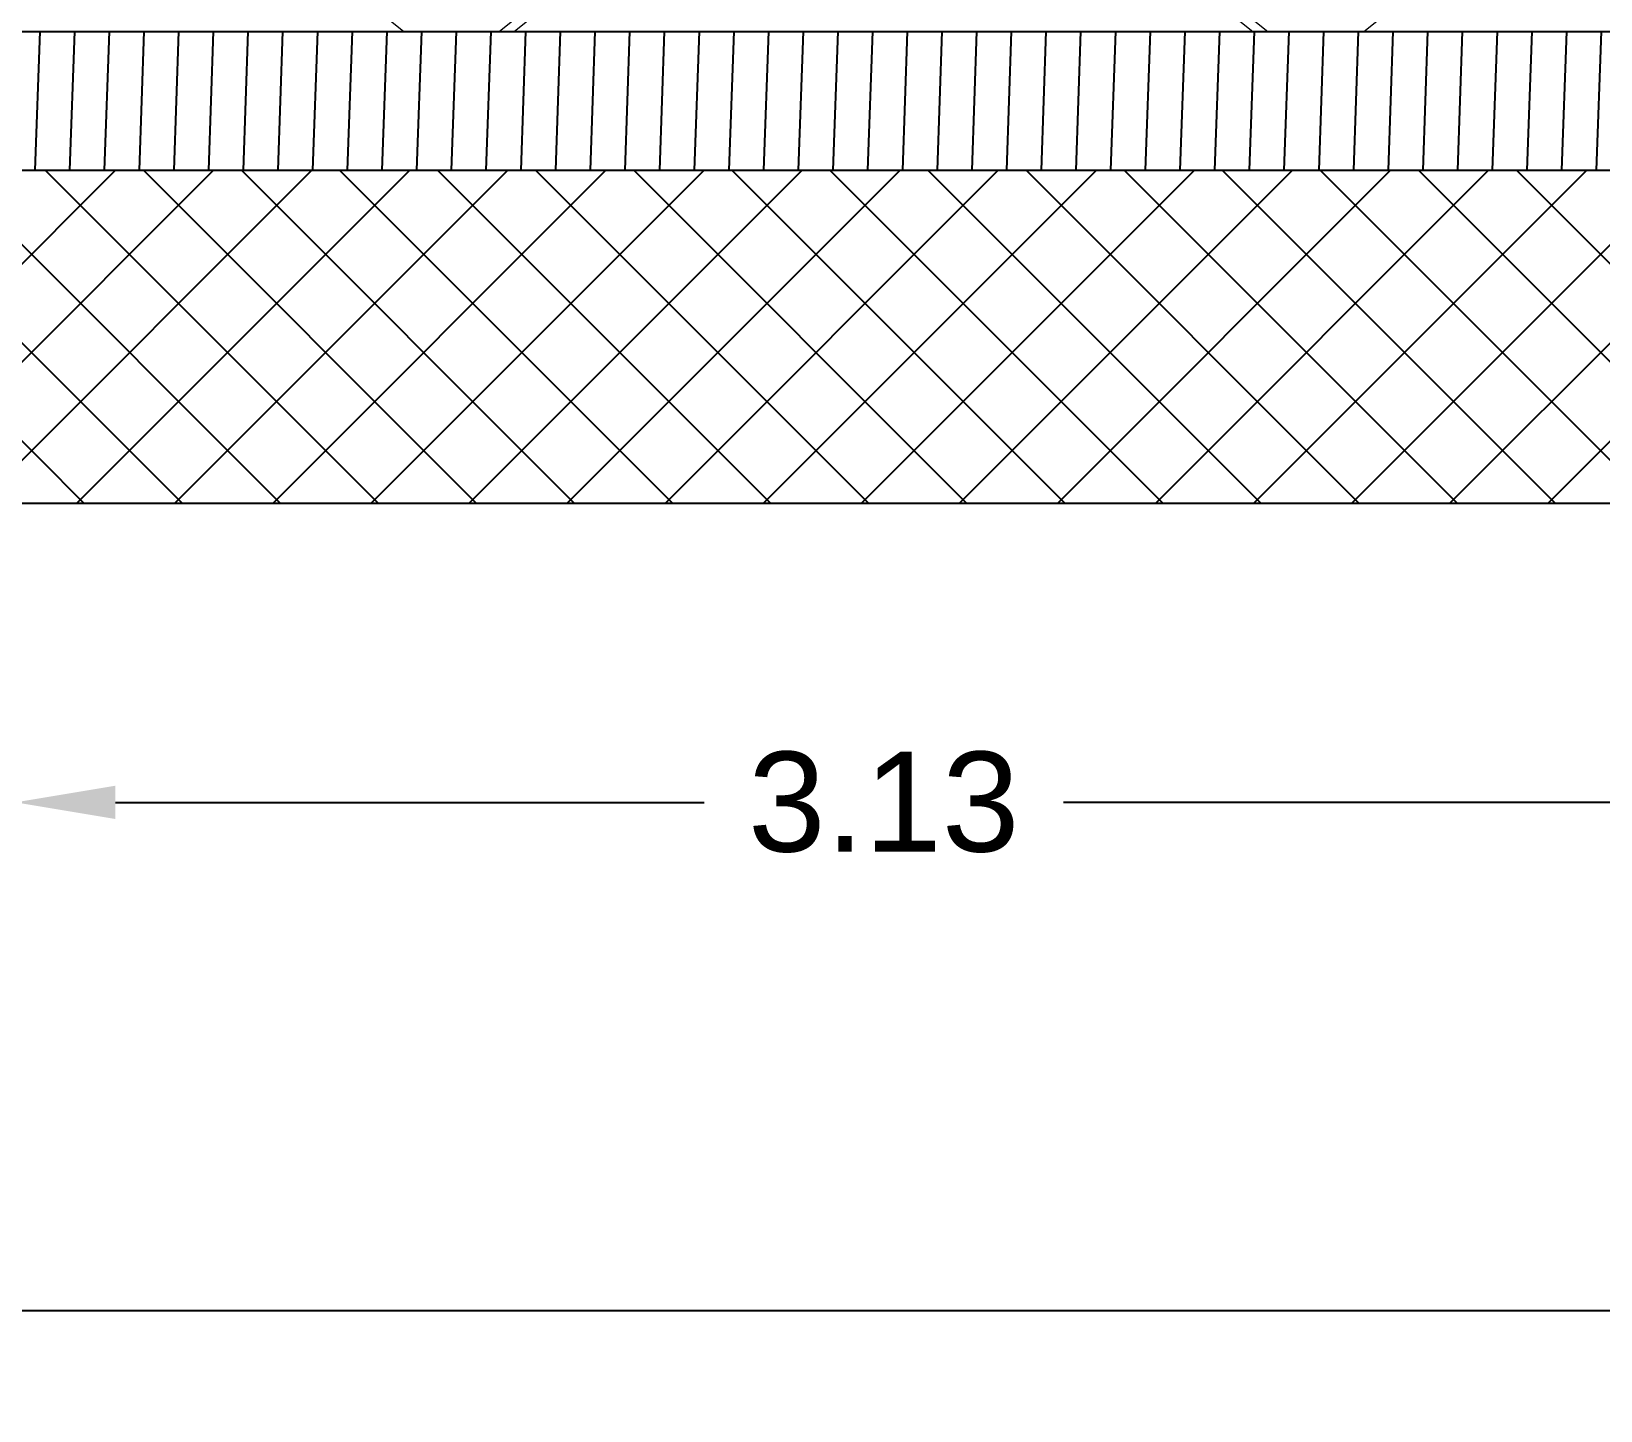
# Model space of a CAD drawing. Header units: metres. Extents: x 668617 to 675126, y 2286318 to 2293677.
# Drawn here: x 672273.732 to 672276.561, y 2287820.062 to 2287822.547 of the extents above; entities that cross this region are included whole.
import ezdxf

# ---------------------------------------------------------------- set-up
doc = ezdxf.new("R2010")
doc.units = ezdxf.units.M
doc.header["$MEASUREMENT"] = 0
doc.layers.add('29-AMBIENTACION', color=252, linetype='Continuous', lineweight=0)
doc.layers.add('DMTG_SECCIONES_VIALES', color=250, linetype='Continuous')
doc.styles.get("Standard").update_dxf_attribs({"font": 'arial.ttf'})
doc.dimstyles.get("Standard").update_dxf_attribs({"dimtxt": 0.18, "dimasz": 0.18, "dimexe": 0.18, "dimexo": 0.0625, "dimgap": 0.09, "dimtad": 0, "dimtih": 1, "dimtoh": 1, "dimdec": 4, "dimzin": 0, "dimdsep": 46, "dimtxsty": 'Standard', "dimcen": 0.09, "dimadec": 0, "dimazin": 0, "dimtfac": 1, "dimtdec": 4, "dimtofl": 0, "dimtmove": 0, "dimatfit": 3, "dimfxl": 1, "dimtolj": 1, "dimtzin": 0, "dimarcsym": 0})

# ---------------------------------------------------------------- blocks, each defined once
blk = doc.blocks.new('*D409')
at = {"layer": 'Defpoints', "color": 0, "transparency": 16777216}
for p in [(672273.7035, 2287822.5467), (672276.8335, 2287822.5467), (672276.8335, 2287821.1578)]:
    blk.add_point(p, dxfattribs=at)
at = {"layer": 'DMTG_SECCIONES_VIALES', "color": 0, "lineweight": -2, "transparency": 16777216}
for p, q in [((672273.7035, 2287822.4842), (672273.7035, 2287820.9778)), ((672276.8335, 2287822.4842), (672276.8335, 2287820.9778)), ((672273.8835, 2287821.1578), (672274.9448, 2287821.1578)), ((672276.6535, 2287821.1578), (672275.5923, 2287821.1578))]:
    blk.add_line(p, q, dxfattribs=at)
at = {"layer": 'DMTG_SECCIONES_VIALES', "color": 0, "transparency": 16777216}
for points in [[(672273.8835, 2287821.1878), (672273.8835, 2287821.1278), (672273.7035, 2287821.1578)], [(672276.6535, 2287821.1878), (672276.6535, 2287821.1278), (672276.8335, 2287821.1578)]]:
    blk.add_solid(points, dxfattribs=at)
at = {"layer": 'DMTG_SECCIONES_VIALES', "color": 0, "transparency": 16777216, "insert": (672275.2685, 2287821.1578), "char_height": 0.18, "attachment_point": 5}
blk.add_mtext('\\A1;3.13', dxfattribs=at)
blk = doc.blocks.new('A$C1159671A')
at = {"layer": '29-AMBIENTACION'}
for p, q in [((0.0707, 0), (0.0382, 0.0258)), ((0.2762, 0.0258), (0.2437, 0)), ((0.3032, 0.0258), (0.2707, 0)), ((1.5692, 0.0258), (1.6016, 0)), ((1.5962, 0.0258), (1.6286, 0)), ((1.8017, 0), (1.8341, 0.0258)), ((0.2437, 0), (0.0707, 0)), ((0.2707, 0), (0.2437, 0)), ((1.6016, 0), (1.6286, 0)), ((1.6286, 0), (1.8017, 0))]:
    blk.add_line(p, q, dxfattribs=at)
blk = doc.blocks.new('_ArchTick')
at = {"color": 0, "linetype": 'ByBlock', "const_width": 0.15}
blk.add_lwpolyline([(-0.5, -0.5), (0.5, 0.5)], dxfattribs=at)
blk = doc.blocks.new('*D402')
at = {"layer": 'Defpoints', "color": 0, "transparency": 16777216}
for p in [(672246.3035, 2287822.7967), (672286.8035, 2287822.7967), (672286.8035, 2287820.242)]:
    blk.add_point(p, dxfattribs=at)
at = {"layer": 'DMTG_SECCIONES_VIALES', "color": 0, "lineweight": -2, "transparency": 16777216}
for p, q in [((672246.3035, 2287822.7342), (672246.3035, 2287820.062)), ((672286.8035, 2287822.7342), (672286.8035, 2287820.062)), ((672246.3035, 2287820.242), (672266.1565, 2287820.242)), ((672286.8035, 2287820.242), (672266.9506, 2287820.242))]:
    blk.add_line(p, q, dxfattribs=at)
at = {"layer": 'DMTG_SECCIONES_VIALES', "color": 0, "lineweight": -2, "transparency": 16777216, "xscale": 0.18, "yscale": 0.18, "zscale": 0.18, "rotation": 180}
blk.add_blockref('_ArchTick', (672246.3035, 2287820.242), dxfattribs=at)
at = {"layer": 'DMTG_SECCIONES_VIALES', "color": 0, "lineweight": -2, "transparency": 16777216, "xscale": 0.18, "yscale": 0.18, "zscale": 0.18}
blk.add_blockref('_ArchTick', (672286.8035, 2287820.242), dxfattribs=at)
at = {"layer": 'DMTG_SECCIONES_VIALES', "color": 0, "transparency": 16777216, "insert": (672266.5535, 2287820.242), "char_height": 0.18, "attachment_point": 5}
blk.add_mtext('\\A1;40.50', dxfattribs=at)

msp = doc.modelspace()

# ---------------------------------------------------------------- hatches: boundary and pattern name
at = {"layer": 'DMTG_SECCIONES_VIALES', "true_color": 0x000000}
h = msp.add_hatch(dxfattribs=at)
h.set_pattern_fill('ANSI31', color=18, scale=0.5, angle=43)
h.set_pattern_definition([(88, (671855.920446, 2287752.40659), (-0.062461927, 0.0021812185), [])])
h.paths.add_polyline_path([(672250.00355, 2287822.54673), (672250.00355, 2287822.29673), (672259.70355, 2287822.29673), (672259.70355, 2287822.54673)])
h.paths.add_polyline_path([(672283.10355, 2287822.29673), (672283.10355, 2287822.54673), (672273.70355, 2287822.54673), (672273.70355, 2287822.29673)])

# ---------------------------------------------------------------- linework, layer by layer
at = {"layer": 'DMTG_SECCIONES_VIALES', "color": 252, "linetype": 'Continuous', "true_color": 0x939598}
for p, q in [((672273.82688, 2287821.69673), (672272.97688, 2287822.54673)), ((672274.00365, 2287821.69673), (672273.15365, 2287822.54673)), ((672273.2839, 2287821.69673), (672273.8839, 2287822.29673)), ((672273.46068, 2287821.69673), (672274.06068, 2287822.29673)), ((672274.18043, 2287821.69673), (672273.58043, 2287822.29673)), ((672273.63745, 2287821.69673), (672274.23745, 2287822.29673)), ((672274.35721, 2287821.69673), (672273.75721, 2287822.29673)), ((672273.81423, 2287821.69673), (672274.41423, 2287822.29673)), ((672274.53398, 2287821.69673), (672273.93398, 2287822.29673)), ((672273.99101, 2287821.69673), (672274.59101, 2287822.29673)), ((672274.71076, 2287821.69673), (672274.11076, 2287822.29673)), ((672274.16778, 2287821.69673), (672274.76778, 2287822.29673)), ((672274.88754, 2287821.69673), (672274.28754, 2287822.29673)), ((672274.34456, 2287821.69673), (672274.94456, 2287822.29673)), ((672275.06431, 2287821.69673), (672274.46431, 2287822.29673)), ((672274.52134, 2287821.69673), (672275.12134, 2287822.29673)), ((672275.24109, 2287821.69673), (672274.64109, 2287822.29673)), ((672274.69811, 2287821.69673), (672275.29811, 2287822.29673)), ((672275.41787, 2287821.69673), (672274.81787, 2287822.29673)), ((672274.87489, 2287821.69673), (672275.47489, 2287822.29673)), ((672275.59464, 2287821.69673), (672274.99464, 2287822.29673)), ((672275.05167, 2287821.69673), (672275.65167, 2287822.29673)), ((672275.77142, 2287821.69673), (672275.17142, 2287822.29673)), ((672275.22844, 2287821.69673), (672275.82844, 2287822.29673)), ((672275.9482, 2287821.69673), (672275.3482, 2287822.29673)), ((672275.40522, 2287821.69673), (672276.00522, 2287822.29673)), ((672276.12497, 2287821.69673), (672275.52497, 2287822.29673)), ((672275.582, 2287821.69673), (672276.182, 2287822.29673)), ((672276.30175, 2287821.69673), (672275.70175, 2287822.29673)), ((672275.75877, 2287821.69673), (672276.35877, 2287822.29673)), ((672276.47853, 2287821.69673), (672275.87853, 2287822.29673)), ((672275.93555, 2287821.69673), (672276.53555, 2287822.29673)), ((672276.6553, 2287821.69673), (672276.0553, 2287822.29673)), ((672276.11233, 2287821.69673), (672276.71233, 2287822.29673)), ((672276.83208, 2287821.69673), (672276.23208, 2287822.29673)), ((672276.2891, 2287821.69673), (672276.8891, 2287822.29673)), ((672277.00886, 2287821.69673), (672276.40886, 2287822.29673)), ((672276.46588, 2287821.69673), (672277.06588, 2287822.29673))]:
    msp.add_line(p, q, dxfattribs=at)
at = {"layer": 'DMTG_SECCIONES_VIALES'}
for p, q in [((672273.70355, 2287822.54673), (672283.10355, 2287822.54673)), ((672273.45355, 2287822.29673), (672283.35355, 2287822.29673)), ((672272.85355, 2287821.69673), (672283.95355, 2287821.69673))]:
    msp.add_line(p, q, dxfattribs=at)

# ---------------------------------------------------------------- block references
msp.add_blockref('A$C1159671A', (672274.33237, 2287822.54673), dxfattribs=at)

# ---------------------------------------------------------------- dimensions: what is measured, and where the dimension line sits
dim = msp.add_linear_dim(base=(672286.80355, 2287820.242), p1=(672246.30355, 2287822.79673), p2=(672286.80355, 2287822.79673), dimstyle='Standard', override={"dimdec": 2, "dimblk1": 'ArchTick', "dimblk2": 'ArchTick', "dimsah": 1}, dxfattribs=at)
dim.commit()
dim.dimension.update_dxf_attribs({"geometry": '*D402', "text_midpoint": (672266.55355, 2287820.242)})
dim = msp.add_linear_dim(base=(672276.83355, 2287821.15776), p1=(672273.70355, 2287822.54673), p2=(672276.83355, 2287822.54673), dimstyle='Standard', override={"dimdec": 2}, dxfattribs=at)
dim.commit()
dim.dimension.update_dxf_attribs({"geometry": '*D409', "text_midpoint": (672275.26855, 2287821.15776), "dimtype": 160})

doc.saveas('drawing.dxf')
